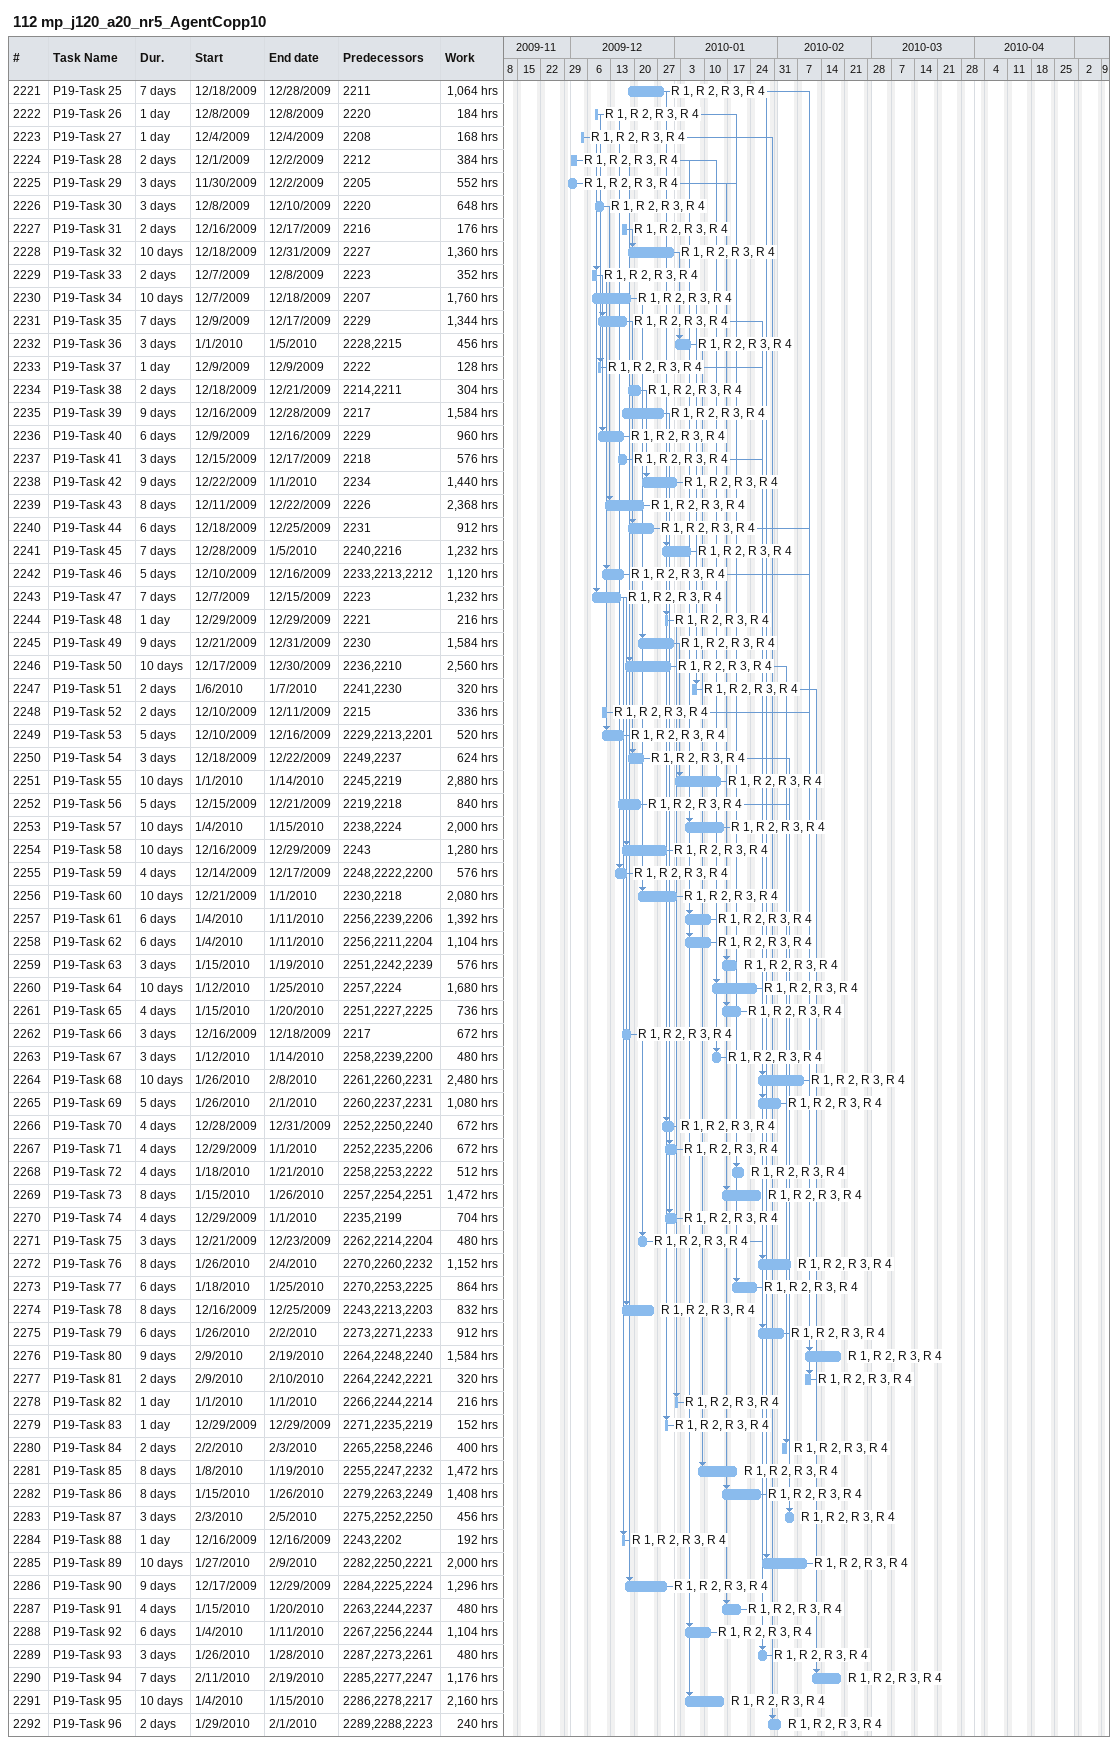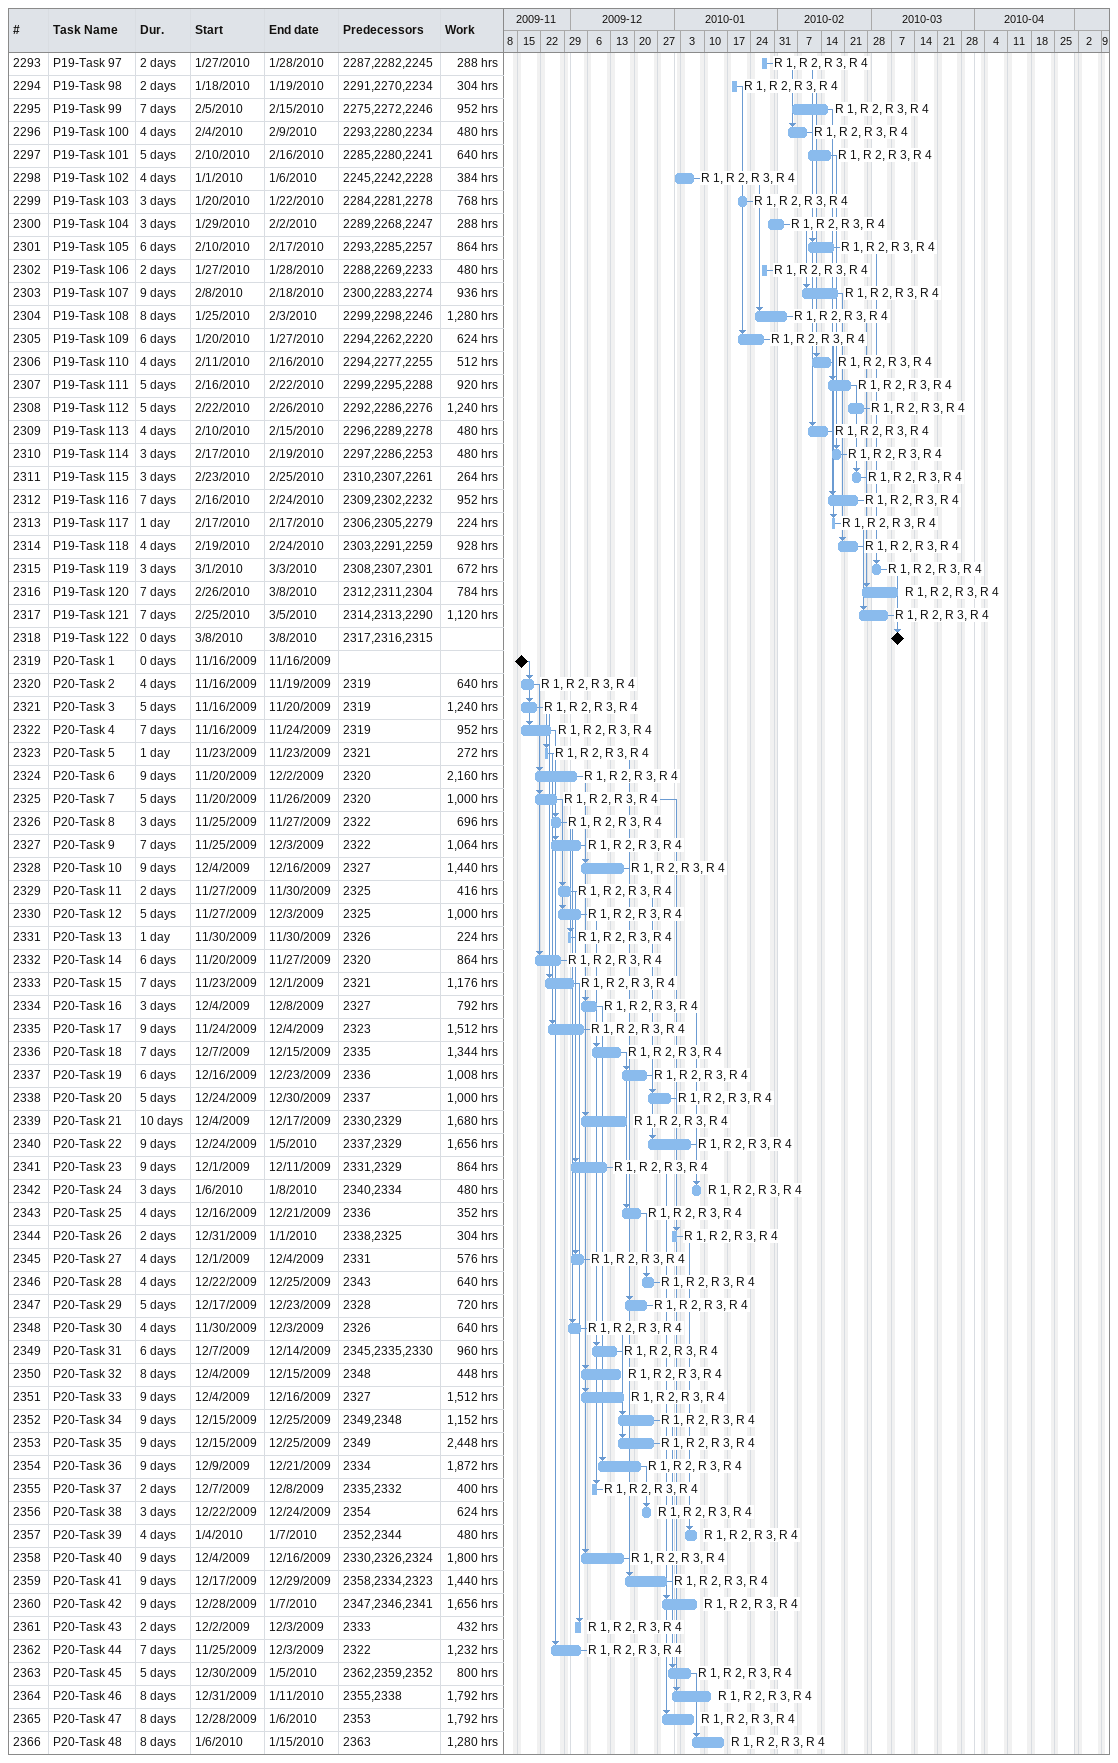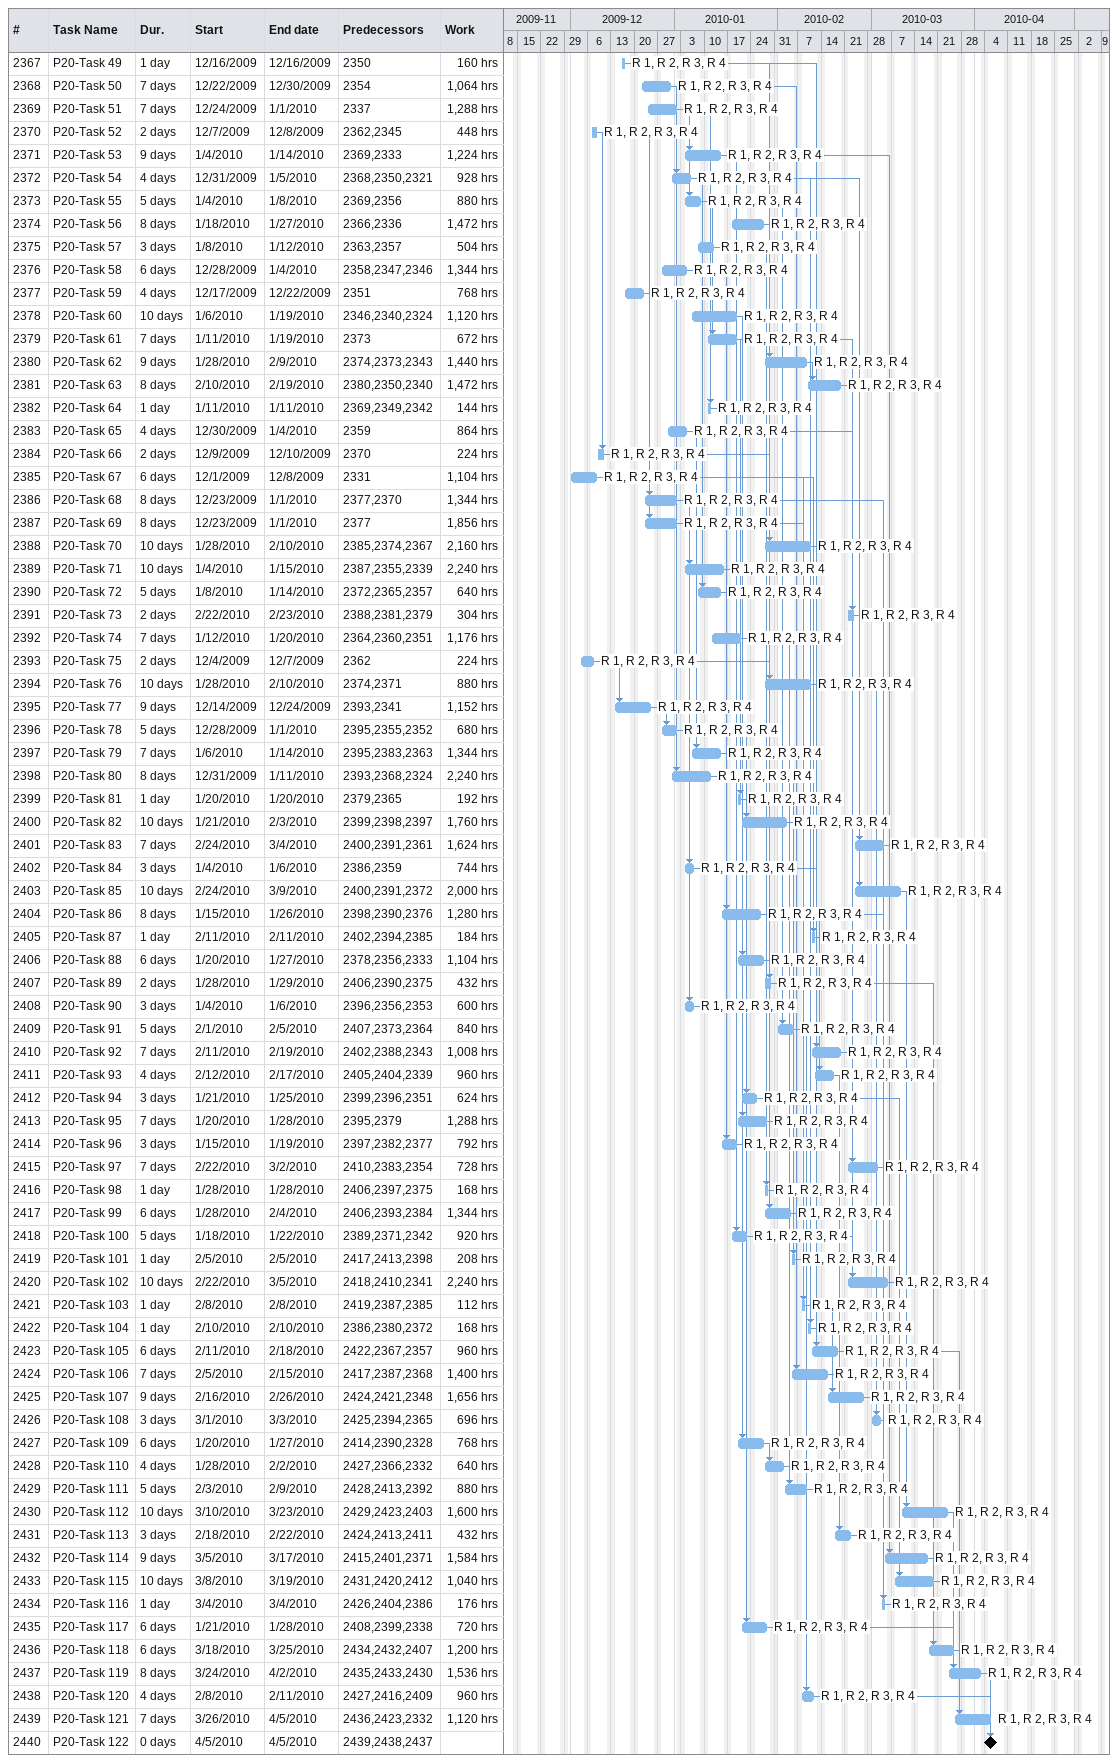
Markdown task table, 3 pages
112 mp_j120_a20_nr5_AgentCopp10

| ID | Task | Duration | Start | Finish | Predecessors | Resources | Work (h) |
|---|---|---|---|---|---|---|---|
| 2221 | P19-Task 25 | 7d | 2009-12-18 | 2009-12-28 | 2211 | R 1, R 2, R 3, R 4 | 1064 |
| 2222 | P19-Task 26 | 1d | 2009-12-08 | 2009-12-08 | 2220 | R 1, R 2, R 3, R 4 | 184 |
| 2223 | P19-Task 27 | 1d | 2009-12-04 | 2009-12-04 | 2208 | R 1, R 2, R 3, R 4 | 168 |
| 2224 | P19-Task 28 | 2d | 2009-12-01 | 2009-12-02 | 2212 | R 1, R 2, R 3, R 4 | 384 |
| 2225 | P19-Task 29 | 3d | 2009-11-30 | 2009-12-02 | 2205 | R 1, R 2, R 3, R 4 | 552 |
| 2226 | P19-Task 30 | 3d | 2009-12-08 | 2009-12-10 | 2220 | R 1, R 2, R 3, R 4 | 648 |
| 2227 | P19-Task 31 | 2d | 2009-12-16 | 2009-12-17 | 2216 | R 1, R 2, R 3, R 4 | 176 |
| 2228 | P19-Task 32 | 10d | 2009-12-18 | 2009-12-31 | 2227 | R 1, R 2, R 3, R 4 | 1360 |
| 2229 | P19-Task 33 | 2d | 2009-12-07 | 2009-12-08 | 2223 | R 1, R 2, R 3, R 4 | 352 |
| 2230 | P19-Task 34 | 10d | 2009-12-07 | 2009-12-18 | 2207 | R 1, R 2, R 3, R 4 | 1760 |
| 2231 | P19-Task 35 | 7d | 2009-12-09 | 2009-12-17 | 2229 | R 1, R 2, R 3, R 4 | 1344 |
| 2232 | P19-Task 36 | 3d | 2010-01-01 | 2010-01-05 | 2228, 2215 | R 1, R 2, R 3, R 4 | 456 |
| 2233 | P19-Task 37 | 1d | 2009-12-09 | 2009-12-09 | 2222 | R 1, R 2, R 3, R 4 | 128 |
| 2234 | P19-Task 38 | 2d | 2009-12-18 | 2009-12-21 | 2214, 2211 | R 1, R 2, R 3, R 4 | 304 |
| 2235 | P19-Task 39 | 9d | 2009-12-16 | 2009-12-28 | 2217 | R 1, R 2, R 3, R 4 | 1584 |
| 2236 | P19-Task 40 | 6d | 2009-12-09 | 2009-12-16 | 2229 | R 1, R 2, R 3, R 4 | 960 |
| 2237 | P19-Task 41 | 3d | 2009-12-15 | 2009-12-17 | 2218 | R 1, R 2, R 3, R 4 | 576 |
| 2238 | P19-Task 42 | 9d | 2009-12-22 | 2010-01-01 | 2234 | R 1, R 2, R 3, R 4 | 1440 |
| 2239 | P19-Task 43 | 8d | 2009-12-11 | 2009-12-22 | 2226 | R 1, R 2, R 3, R 4 | 2368 |
| 2240 | P19-Task 44 | 6d | 2009-12-18 | 2009-12-25 | 2231 | R 1, R 2, R 3, R 4 | 912 |
| 2241 | P19-Task 45 | 7d | 2009-12-28 | 2010-01-05 | 2240, 2216 | R 1, R 2, R 3, R 4 | 1232 |
| 2242 | P19-Task 46 | 5d | 2009-12-10 | 2009-12-16 | 2233, 2213, 2212 | R 1, R 2, R 3, R 4 | 1120 |
| 2243 | P19-Task 47 | 7d | 2009-12-07 | 2009-12-15 | 2223 | R 1, R 2, R 3, R 4 | 1232 |
| 2244 | P19-Task 48 | 1d | 2009-12-29 | 2009-12-29 | 2221 | R 1, R 2, R 3, R 4 | 216 |
| 2245 | P19-Task 49 | 9d | 2009-12-21 | 2009-12-31 | 2230 | R 1, R 2, R 3, R 4 | 1584 |
| 2246 | P19-Task 50 | 10d | 2009-12-17 | 2009-12-30 | 2236, 2210 | R 1, R 2, R 3, R 4 | 2560 |
| 2247 | P19-Task 51 | 2d | 2010-01-06 | 2010-01-07 | 2241, 2230 | R 1, R 2, R 3, R 4 | 320 |
| 2248 | P19-Task 52 | 2d | 2009-12-10 | 2009-12-11 | 2215 | R 1, R 2, R 3, R 4 | 336 |
| 2249 | P19-Task 53 | 5d | 2009-12-10 | 2009-12-16 | 2229, 2213, 2201 | R 1, R 2, R 3, R 4 | 520 |
| 2250 | P19-Task 54 | 3d | 2009-12-18 | 2009-12-22 | 2249, 2237 | R 1, R 2, R 3, R 4 | 624 |
| 2251 | P19-Task 55 | 10d | 2010-01-01 | 2010-01-14 | 2245, 2219 | R 1, R 2, R 3, R 4 | 2880 |
| 2252 | P19-Task 56 | 5d | 2009-12-15 | 2009-12-21 | 2219, 2218 | R 1, R 2, R 3, R 4 | 840 |
| 2253 | P19-Task 57 | 10d | 2010-01-04 | 2010-01-15 | 2238, 2224 | R 1, R 2, R 3, R 4 | 2000 |
| 2254 | P19-Task 58 | 10d | 2009-12-16 | 2009-12-29 | 2243 | R 1, R 2, R 3, R 4 | 1280 |
| 2255 | P19-Task 59 | 4d | 2009-12-14 | 2009-12-17 | 2248, 2222, 2200 | R 1, R 2, R 3, R 4 | 576 |
| 2256 | P19-Task 60 | 10d | 2009-12-21 | 2010-01-01 | 2230, 2218 | R 1, R 2, R 3, R 4 | 2080 |
| 2257 | P19-Task 61 | 6d | 2010-01-04 | 2010-01-11 | 2256, 2239, 2206 | R 1, R 2, R 3, R 4 | 1392 |
| 2258 | P19-Task 62 | 6d | 2010-01-04 | 2010-01-11 | 2256, 2211, 2204 | R 1, R 2, R 3, R 4 | 1104 |
| 2259 | P19-Task 63 | 3d | 2010-01-15 | 2010-01-19 | 2251, 2242, 2239 | R 1, R 2, R 3, R 4 | 576 |
| 2260 | P19-Task 64 | 10d | 2010-01-12 | 2010-01-25 | 2257, 2224 | R 1, R 2, R 3, R 4 | 1680 |
| 2261 | P19-Task 65 | 4d | 2010-01-15 | 2010-01-20 | 2251, 2227, 2225 | R 1, R 2, R 3, R 4 | 736 |
| 2262 | P19-Task 66 | 3d | 2009-12-16 | 2009-12-18 | 2217 | R 1, R 2, R 3, R 4 | 672 |
| 2263 | P19-Task 67 | 3d | 2010-01-12 | 2010-01-14 | 2258, 2239, 2200 | R 1, R 2, R 3, R 4 | 480 |
| 2264 | P19-Task 68 | 10d | 2010-01-26 | 2010-02-08 | 2261, 2260, 2231 | R 1, R 2, R 3, R 4 | 2480 |
| 2265 | P19-Task 69 | 5d | 2010-01-26 | 2010-02-01 | 2260, 2237, 2231 | R 1, R 2, R 3, R 4 | 1080 |
| 2266 | P19-Task 70 | 4d | 2009-12-28 | 2009-12-31 | 2252, 2250, 2240 | R 1, R 2, R 3, R 4 | 672 |
| 2267 | P19-Task 71 | 4d | 2009-12-29 | 2010-01-01 | 2252, 2235, 2206 | R 1, R 2, R 3, R 4 | 672 |
| 2268 | P19-Task 72 | 4d | 2010-01-18 | 2010-01-21 | 2258, 2253, 2222 | R 1, R 2, R 3, R 4 | 512 |
| 2269 | P19-Task 73 | 8d | 2010-01-15 | 2010-01-26 | 2257, 2254, 2251 | R 1, R 2, R 3, R 4 | 1472 |
| 2270 | P19-Task 74 | 4d | 2009-12-29 | 2010-01-01 | 2235, 2199 | R 1, R 2, R 3, R 4 | 704 |
| 2271 | P19-Task 75 | 3d | 2009-12-21 | 2009-12-23 | 2262, 2214, 2204 | R 1, R 2, R 3, R 4 | 480 |
| 2272 | P19-Task 76 | 8d | 2010-01-26 | 2010-02-04 | 2270, 2260, 2232 | R 1, R 2, R 3, R 4 | 1152 |
| 2273 | P19-Task 77 | 6d | 2010-01-18 | 2010-01-25 | 2270, 2253, 2225 | R 1, R 2, R 3, R 4 | 864 |
| 2274 | P19-Task 78 | 8d | 2009-12-16 | 2009-12-25 | 2243, 2213, 2203 | R 1, R 2, R 3, R 4 | 832 |
| 2275 | P19-Task 79 | 6d | 2010-01-26 | 2010-02-02 | 2273, 2271, 2233 | R 1, R 2, R 3, R 4 | 912 |
| 2276 | P19-Task 80 | 9d | 2010-02-09 | 2010-02-19 | 2264, 2248, 2240 | R 1, R 2, R 3, R 4 | 1584 |
| 2277 | P19-Task 81 | 2d | 2010-02-09 | 2010-02-10 | 2264, 2242, 2221 | R 1, R 2, R 3, R 4 | 320 |
| 2278 | P19-Task 82 | 1d | 2010-01-01 | 2010-01-01 | 2266, 2244, 2214 | R 1, R 2, R 3, R 4 | 216 |
| 2279 | P19-Task 83 | 1d | 2009-12-29 | 2009-12-29 | 2271, 2235, 2219 | R 1, R 2, R 3, R 4 | 152 |
| 2280 | P19-Task 84 | 2d | 2010-02-02 | 2010-02-03 | 2265, 2258, 2246 | R 1, R 2, R 3, R 4 | 400 |
| 2281 | P19-Task 85 | 8d | 2010-01-08 | 2010-01-19 | 2255, 2247, 2232 | R 1, R 2, R 3, R 4 | 1472 |
| 2282 | P19-Task 86 | 8d | 2010-01-15 | 2010-01-26 | 2279, 2263, 2249 | R 1, R 2, R 3, R 4 | 1408 |
| 2283 | P19-Task 87 | 3d | 2010-02-03 | 2010-02-05 | 2275, 2252, 2250 | R 1, R 2, R 3, R 4 | 456 |
| 2284 | P19-Task 88 | 1d | 2009-12-16 | 2009-12-16 | 2243, 2202 | R 1, R 2, R 3, R 4 | 192 |
| 2285 | P19-Task 89 | 10d | 2010-01-27 | 2010-02-09 | 2282, 2250, 2221 | R 1, R 2, R 3, R 4 | 2000 |
| 2286 | P19-Task 90 | 9d | 2009-12-17 | 2009-12-29 | 2284, 2225, 2224 | R 1, R 2, R 3, R 4 | 1296 |
| 2287 | P19-Task 91 | 4d | 2010-01-15 | 2010-01-20 | 2263, 2244, 2237 | R 1, R 2, R 3, R 4 | 480 |
| 2288 | P19-Task 92 | 6d | 2010-01-04 | 2010-01-11 | 2267, 2256, 2244 | R 1, R 2, R 3, R 4 | 1104 |
| 2289 | P19-Task 93 | 3d | 2010-01-26 | 2010-01-28 | 2287, 2273, 2261 | R 1, R 2, R 3, R 4 | 480 |
| 2290 | P19-Task 94 | 7d | 2010-02-11 | 2010-02-19 | 2285, 2277, 2247 | R 1, R 2, R 3, R 4 | 1176 |
| 2291 | P19-Task 95 | 10d | 2010-01-04 | 2010-01-15 | 2286, 2278, 2217 | R 1, R 2, R 3, R 4 | 2160 |
| 2292 | P19-Task 96 | 2d | 2010-01-29 | 2010-02-01 | 2289, 2288, 2223 | R 1, R 2, R 3, R 4 | 240 |
| 2293 | P19-Task 97 | 2d | 2010-01-27 | 2010-01-28 | 2287, 2282, 2245 | R 1, R 2, R 3, R 4 | 288 |
| 2294 | P19-Task 98 | 2d | 2010-01-18 | 2010-01-19 | 2291, 2270, 2234 | R 1, R 2, R 3, R 4 | 304 |
| 2295 | P19-Task 99 | 7d | 2010-02-05 | 2010-02-15 | 2275, 2272, 2246 | R 1, R 2, R 3, R 4 | 952 |
| 2296 | P19-Task 100 | 4d | 2010-02-04 | 2010-02-09 | 2293, 2280, 2234 | R 1, R 2, R 3, R 4 | 480 |
| 2297 | P19-Task 101 | 5d | 2010-02-10 | 2010-02-16 | 2285, 2280, 2241 | R 1, R 2, R 3, R 4 | 640 |
| 2298 | P19-Task 102 | 4d | 2010-01-01 | 2010-01-06 | 2245, 2242, 2228 | R 1, R 2, R 3, R 4 | 384 |
| 2299 | P19-Task 103 | 3d | 2010-01-20 | 2010-01-22 | 2284, 2281, 2278 | R 1, R 2, R 3, R 4 | 768 |
| 2300 | P19-Task 104 | 3d | 2010-01-29 | 2010-02-02 | 2289, 2268, 2247 | R 1, R 2, R 3, R 4 | 288 |
| 2301 | P19-Task 105 | 6d | 2010-02-10 | 2010-02-17 | 2293, 2285, 2257 | R 1, R 2, R 3, R 4 | 864 |
| 2302 | P19-Task 106 | 2d | 2010-01-27 | 2010-01-28 | 2288, 2269, 2233 | R 1, R 2, R 3, R 4 | 480 |
| 2303 | P19-Task 107 | 9d | 2010-02-08 | 2010-02-18 | 2300, 2283, 2274 | R 1, R 2, R 3, R 4 | 936 |
| 2304 | P19-Task 108 | 8d | 2010-01-25 | 2010-02-03 | 2299, 2298, 2246 | R 1, R 2, R 3, R 4 | 1280 |
| 2305 | P19-Task 109 | 6d | 2010-01-20 | 2010-01-27 | 2294, 2262, 2220 | R 1, R 2, R 3, R 4 | 624 |
| 2306 | P19-Task 110 | 4d | 2010-02-11 | 2010-02-16 | 2294, 2277, 2255 | R 1, R 2, R 3, R 4 | 512 |
| 2307 | P19-Task 111 | 5d | 2010-02-16 | 2010-02-22 | 2299, 2295, 2288 | R 1, R 2, R 3, R 4 | 920 |
| 2308 | P19-Task 112 | 5d | 2010-02-22 | 2010-02-26 | 2292, 2286, 2276 | R 1, R 2, R 3, R 4 | 1240 |
| 2309 | P19-Task 113 | 4d | 2010-02-10 | 2010-02-15 | 2296, 2289, 2278 | R 1, R 2, R 3, R 4 | 480 |
| 2310 | P19-Task 114 | 3d | 2010-02-17 | 2010-02-19 | 2297, 2286, 2253 | R 1, R 2, R 3, R 4 | 480 |
| 2311 | P19-Task 115 | 3d | 2010-02-23 | 2010-02-25 | 2310, 2307, 2261 | R 1, R 2, R 3, R 4 | 264 |
| 2312 | P19-Task 116 | 7d | 2010-02-16 | 2010-02-24 | 2309, 2302, 2232 | R 1, R 2, R 3, R 4 | 952 |
| 2313 | P19-Task 117 | 1d | 2010-02-17 | 2010-02-17 | 2306, 2305, 2279 | R 1, R 2, R 3, R 4 | 224 |
| 2314 | P19-Task 118 | 4d | 2010-02-19 | 2010-02-24 | 2303, 2291, 2259 | R 1, R 2, R 3, R 4 | 928 |
| 2315 | P19-Task 119 | 3d | 2010-03-01 | 2010-03-03 | 2308, 2307, 2301 | R 1, R 2, R 3, R 4 | 672 |
| 2316 | P19-Task 120 | 7d | 2010-02-26 | 2010-03-08 | 2312, 2311, 2304 | R 1, R 2, R 3, R 4 | 784 |
| 2317 | P19-Task 121 | 7d | 2010-02-25 | 2010-03-05 | 2314, 2313, 2290 | R 1, R 2, R 3, R 4 | 1120 |
| 2318 | P19-Task 122 | 0d | 2010-03-08 | 2010-03-08 | 2317, 2316, 2315 |  |  |
| 2319 | P20-Task 1 | 0d | 2009-11-16 | 2009-11-16 |  |  |  |
| 2320 | P20-Task 2 | 4d | 2009-11-16 | 2009-11-19 | 2319 | R 1, R 2, R 3, R 4 | 640 |
| 2321 | P20-Task 3 | 5d | 2009-11-16 | 2009-11-20 | 2319 | R 1, R 2, R 3, R 4 | 1240 |
| 2322 | P20-Task 4 | 7d | 2009-11-16 | 2009-11-24 | 2319 | R 1, R 2, R 3, R 4 | 952 |
| 2323 | P20-Task 5 | 1d | 2009-11-23 | 2009-11-23 | 2321 | R 1, R 2, R 3, R 4 | 272 |
| 2324 | P20-Task 6 | 9d | 2009-11-20 | 2009-12-02 | 2320 | R 1, R 2, R 3, R 4 | 2160 |
| 2325 | P20-Task 7 | 5d | 2009-11-20 | 2009-11-26 | 2320 | R 1, R 2, R 3, R 4 | 1000 |
| 2326 | P20-Task 8 | 3d | 2009-11-25 | 2009-11-27 | 2322 | R 1, R 2, R 3, R 4 | 696 |
| 2327 | P20-Task 9 | 7d | 2009-11-25 | 2009-12-03 | 2322 | R 1, R 2, R 3, R 4 | 1064 |
| 2328 | P20-Task 10 | 9d | 2009-12-04 | 2009-12-16 | 2327 | R 1, R 2, R 3, R 4 | 1440 |
| 2329 | P20-Task 11 | 2d | 2009-11-27 | 2009-11-30 | 2325 | R 1, R 2, R 3, R 4 | 416 |
| 2330 | P20-Task 12 | 5d | 2009-11-27 | 2009-12-03 | 2325 | R 1, R 2, R 3, R 4 | 1000 |
| 2331 | P20-Task 13 | 1d | 2009-11-30 | 2009-11-30 | 2326 | R 1, R 2, R 3, R 4 | 224 |
| 2332 | P20-Task 14 | 6d | 2009-11-20 | 2009-11-27 | 2320 | R 1, R 2, R 3, R 4 | 864 |
| 2333 | P20-Task 15 | 7d | 2009-11-23 | 2009-12-01 | 2321 | R 1, R 2, R 3, R 4 | 1176 |
| 2334 | P20-Task 16 | 3d | 2009-12-04 | 2009-12-08 | 2327 | R 1, R 2, R 3, R 4 | 792 |
| 2335 | P20-Task 17 | 9d | 2009-11-24 | 2009-12-04 | 2323 | R 1, R 2, R 3, R 4 | 1512 |
| 2336 | P20-Task 18 | 7d | 2009-12-07 | 2009-12-15 | 2335 | R 1, R 2, R 3, R 4 | 1344 |
| 2337 | P20-Task 19 | 6d | 2009-12-16 | 2009-12-23 | 2336 | R 1, R 2, R 3, R 4 | 1008 |
| 2338 | P20-Task 20 | 5d | 2009-12-24 | 2009-12-30 | 2337 | R 1, R 2, R 3, R 4 | 1000 |
| 2339 | P20-Task 21 | 10d | 2009-12-04 | 2009-12-17 | 2330, 2329 | R 1, R 2, R 3, R 4 | 1680 |
| 2340 | P20-Task 22 | 9d | 2009-12-24 | 2010-01-05 | 2337, 2329 | R 1, R 2, R 3, R 4 | 1656 |
| 2341 | P20-Task 23 | 9d | 2009-12-01 | 2009-12-11 | 2331, 2329 | R 1, R 2, R 3, R 4 | 864 |
| 2342 | P20-Task 24 | 3d | 2010-01-06 | 2010-01-08 | 2340, 2334 | R 1, R 2, R 3, R 4 | 480 |
| 2343 | P20-Task 25 | 4d | 2009-12-16 | 2009-12-21 | 2336 | R 1, R 2, R 3, R 4 | 352 |
| 2344 | P20-Task 26 | 2d | 2009-12-31 | 2010-01-01 | 2338, 2325 | R 1, R 2, R 3, R 4 | 304 |
| 2345 | P20-Task 27 | 4d | 2009-12-01 | 2009-12-04 | 2331 | R 1, R 2, R 3, R 4 | 576 |
| 2346 | P20-Task 28 | 4d | 2009-12-22 | 2009-12-25 | 2343 | R 1, R 2, R 3, R 4 | 640 |
| 2347 | P20-Task 29 | 5d | 2009-12-17 | 2009-12-23 | 2328 | R 1, R 2, R 3, R 4 | 720 |
| 2348 | P20-Task 30 | 4d | 2009-11-30 | 2009-12-03 | 2326 | R 1, R 2, R 3, R 4 | 640 |
| 2349 | P20-Task 31 | 6d | 2009-12-07 | 2009-12-14 | 2345, 2335, 2330 | R 1, R 2, R 3, R 4 | 960 |
| 2350 | P20-Task 32 | 8d | 2009-12-04 | 2009-12-15 | 2348 | R 1, R 2, R 3, R 4 | 448 |
| 2351 | P20-Task 33 | 9d | 2009-12-04 | 2009-12-16 | 2327 | R 1, R 2, R 3, R 4 | 1512 |
| 2352 | P20-Task 34 | 9d | 2009-12-15 | 2009-12-25 | 2349, 2348 | R 1, R 2, R 3, R 4 | 1152 |
| 2353 | P20-Task 35 | 9d | 2009-12-15 | 2009-12-25 | 2349 | R 1, R 2, R 3, R 4 | 2448 |
| 2354 | P20-Task 36 | 9d | 2009-12-09 | 2009-12-21 | 2334 | R 1, R 2, R 3, R 4 | 1872 |
| 2355 | P20-Task 37 | 2d | 2009-12-07 | 2009-12-08 | 2335, 2332 | R 1, R 2, R 3, R 4 | 400 |
| 2356 | P20-Task 38 | 3d | 2009-12-22 | 2009-12-24 | 2354 | R 1, R 2, R 3, R 4 | 624 |
| 2357 | P20-Task 39 | 4d | 2010-01-04 | 2010-01-07 | 2352, 2344 | R 1, R 2, R 3, R 4 | 480 |
| 2358 | P20-Task 40 | 9d | 2009-12-04 | 2009-12-16 | 2330, 2326, 2324 | R 1, R 2, R 3, R 4 | 1800 |
| 2359 | P20-Task 41 | 9d | 2009-12-17 | 2009-12-29 | 2358, 2334, 2323 | R 1, R 2, R 3, R 4 | 1440 |
| 2360 | P20-Task 42 | 9d | 2009-12-28 | 2010-01-07 | 2347, 2346, 2341 | R 1, R 2, R 3, R 4 | 1656 |
| 2361 | P20-Task 43 | 2d | 2009-12-02 | 2009-12-03 | 2333 | R 1, R 2, R 3, R 4 | 432 |
| 2362 | P20-Task 44 | 7d | 2009-11-25 | 2009-12-03 | 2322 | R 1, R 2, R 3, R 4 | 1232 |
| 2363 | P20-Task 45 | 5d | 2009-12-30 | 2010-01-05 | 2362, 2359, 2352 | R 1, R 2, R 3, R 4 | 800 |
| 2364 | P20-Task 46 | 8d | 2009-12-31 | 2010-01-11 | 2355, 2338 | R 1, R 2, R 3, R 4 | 1792 |
| 2365 | P20-Task 47 | 8d | 2009-12-28 | 2010-01-06 | 2353 | R 1, R 2, R 3, R 4 | 1792 |
| 2366 | P20-Task 48 | 8d | 2010-01-06 | 2010-01-15 | 2363 | R 1, R 2, R 3, R 4 | 1280 |
| 2367 | P20-Task 49 | 1d | 2009-12-16 | 2009-12-16 | 2350 | R 1, R 2, R 3, R 4 | 160 |
| 2368 | P20-Task 50 | 7d | 2009-12-22 | 2009-12-30 | 2354 | R 1, R 2, R 3, R 4 | 1064 |
| 2369 | P20-Task 51 | 7d | 2009-12-24 | 2010-01-01 | 2337 | R 1, R 2, R 3, R 4 | 1288 |
| 2370 | P20-Task 52 | 2d | 2009-12-07 | 2009-12-08 | 2362, 2345 | R 1, R 2, R 3, R 4 | 448 |
| 2371 | P20-Task 53 | 9d | 2010-01-04 | 2010-01-14 | 2369, 2333 | R 1, R 2, R 3, R 4 | 1224 |
| 2372 | P20-Task 54 | 4d | 2009-12-31 | 2010-01-05 | 2368, 2350, 2321 | R 1, R 2, R 3, R 4 | 928 |
| 2373 | P20-Task 55 | 5d | 2010-01-04 | 2010-01-08 | 2369, 2356 | R 1, R 2, R 3, R 4 | 880 |
| 2374 | P20-Task 56 | 8d | 2010-01-18 | 2010-01-27 | 2366, 2336 | R 1, R 2, R 3, R 4 | 1472 |
| 2375 | P20-Task 57 | 3d | 2010-01-08 | 2010-01-12 | 2363, 2357 | R 1, R 2, R 3, R 4 | 504 |
| 2376 | P20-Task 58 | 6d | 2009-12-28 | 2010-01-04 | 2358, 2347, 2346 | R 1, R 2, R 3, R 4 | 1344 |
| 2377 | P20-Task 59 | 4d | 2009-12-17 | 2009-12-22 | 2351 | R 1, R 2, R 3, R 4 | 768 |
| 2378 | P20-Task 60 | 10d | 2010-01-06 | 2010-01-19 | 2346, 2340, 2324 | R 1, R 2, R 3, R 4 | 1120 |
| 2379 | P20-Task 61 | 7d | 2010-01-11 | 2010-01-19 | 2373 | R 1, R 2, R 3, R 4 | 672 |
| 2380 | P20-Task 62 | 9d | 2010-01-28 | 2010-02-09 | 2374, 2373, 2343 | R 1, R 2, R 3, R 4 | 1440 |
| 2381 | P20-Task 63 | 8d | 2010-02-10 | 2010-02-19 | 2380, 2350, 2340 | R 1, R 2, R 3, R 4 | 1472 |
| 2382 | P20-Task 64 | 1d | 2010-01-11 | 2010-01-11 | 2369, 2349, 2342 | R 1, R 2, R 3, R 4 | 144 |
| 2383 | P20-Task 65 | 4d | 2009-12-30 | 2010-01-04 | 2359 | R 1, R 2, R 3, R 4 | 864 |
| 2384 | P20-Task 66 | 2d | 2009-12-09 | 2009-12-10 | 2370 | R 1, R 2, R 3, R 4 | 224 |
| 2385 | P20-Task 67 | 6d | 2009-12-01 | 2009-12-08 | 2331 | R 1, R 2, R 3, R 4 | 1104 |
| 2386 | P20-Task 68 | 8d | 2009-12-23 | 2010-01-01 | 2377, 2370 | R 1, R 2, R 3, R 4 | 1344 |
| 2387 | P20-Task 69 | 8d | 2009-12-23 | 2010-01-01 | 2377 | R 1, R 2, R 3, R 4 | 1856 |
| 2388 | P20-Task 70 | 10d | 2010-01-28 | 2010-02-10 | 2385, 2374, 2367 | R 1, R 2, R 3, R 4 | 2160 |
| 2389 | P20-Task 71 | 10d | 2010-01-04 | 2010-01-15 | 2387, 2355, 2339 | R 1, R 2, R 3, R 4 | 2240 |
| 2390 | P20-Task 72 | 5d | 2010-01-08 | 2010-01-14 | 2372, 2365, 2357 | R 1, R 2, R 3, R 4 | 640 |
| 2391 | P20-Task 73 | 2d | 2010-02-22 | 2010-02-23 | 2388, 2381, 2379 | R 1, R 2, R 3, R 4 | 304 |
| 2392 | P20-Task 74 | 7d | 2010-01-12 | 2010-01-20 | 2364, 2360, 2351 | R 1, R 2, R 3, R 4 | 1176 |
| 2393 | P20-Task 75 | 2d | 2009-12-04 | 2009-12-07 | 2362 | R 1, R 2, R 3, R 4 | 224 |
| 2394 | P20-Task 76 | 10d | 2010-01-28 | 2010-02-10 | 2374, 2371 | R 1, R 2, R 3, R 4 | 880 |
| 2395 | P20-Task 77 | 9d | 2009-12-14 | 2009-12-24 | 2393, 2341 | R 1, R 2, R 3, R 4 | 1152 |
| 2396 | P20-Task 78 | 5d | 2009-12-28 | 2010-01-01 | 2395, 2355, 2352 | R 1, R 2, R 3, R 4 | 680 |
| 2397 | P20-Task 79 | 7d | 2010-01-06 | 2010-01-14 | 2395, 2383, 2363 | R 1, R 2, R 3, R 4 | 1344 |
| 2398 | P20-Task 80 | 8d | 2009-12-31 | 2010-01-11 | 2393, 2368, 2324 | R 1, R 2, R 3, R 4 | 2240 |
| 2399 | P20-Task 81 | 1d | 2010-01-20 | 2010-01-20 | 2379, 2365 | R 1, R 2, R 3, R 4 | 192 |
| 2400 | P20-Task 82 | 10d | 2010-01-21 | 2010-02-03 | 2399, 2398, 2397 | R 1, R 2, R 3, R 4 | 1760 |
| 2401 | P20-Task 83 | 7d | 2010-02-24 | 2010-03-04 | 2400, 2391, 2361 | R 1, R 2, R 3, R 4 | 1624 |
| 2402 | P20-Task 84 | 3d | 2010-01-04 | 2010-01-06 | 2386, 2359 | R 1, R 2, R 3, R 4 | 744 |
| 2403 | P20-Task 85 | 10d | 2010-02-24 | 2010-03-09 | 2400, 2391, 2372 | R 1, R 2, R 3, R 4 | 2000 |
| 2404 | P20-Task 86 | 8d | 2010-01-15 | 2010-01-26 | 2398, 2390, 2376 | R 1, R 2, R 3, R 4 | 1280 |
| 2405 | P20-Task 87 | 1d | 2010-02-11 | 2010-02-11 | 2402, 2394, 2385 | R 1, R 2, R 3, R 4 | 184 |
| 2406 | P20-Task 88 | 6d | 2010-01-20 | 2010-01-27 | 2378, 2356, 2333 | R 1, R 2, R 3, R 4 | 1104 |
| 2407 | P20-Task 89 | 2d | 2010-01-28 | 2010-01-29 | 2406, 2390, 2375 | R 1, R 2, R 3, R 4 | 432 |
| 2408 | P20-Task 90 | 3d | 2010-01-04 | 2010-01-06 | 2396, 2356, 2353 | R 1, R 2, R 3, R 4 | 600 |
| 2409 | P20-Task 91 | 5d | 2010-02-01 | 2010-02-05 | 2407, 2373, 2364 | R 1, R 2, R 3, R 4 | 840 |
| 2410 | P20-Task 92 | 7d | 2010-02-11 | 2010-02-19 | 2402, 2388, 2343 | R 1, R 2, R 3, R 4 | 1008 |
| 2411 | P20-Task 93 | 4d | 2010-02-12 | 2010-02-17 | 2405, 2404, 2339 | R 1, R 2, R 3, R 4 | 960 |
| 2412 | P20-Task 94 | 3d | 2010-01-21 | 2010-01-25 | 2399, 2396, 2351 | R 1, R 2, R 3, R 4 | 624 |
| 2413 | P20-Task 95 | 7d | 2010-01-20 | 2010-01-28 | 2395, 2379 | R 1, R 2, R 3, R 4 | 1288 |
| 2414 | P20-Task 96 | 3d | 2010-01-15 | 2010-01-19 | 2397, 2382, 2377 | R 1, R 2, R 3, R 4 | 792 |
| 2415 | P20-Task 97 | 7d | 2010-02-22 | 2010-03-02 | 2410, 2383, 2354 | R 1, R 2, R 3, R 4 | 728 |
| 2416 | P20-Task 98 | 1d | 2010-01-28 | 2010-01-28 | 2406, 2397, 2375 | R 1, R 2, R 3, R 4 | 168 |
| 2417 | P20-Task 99 | 6d | 2010-01-28 | 2010-02-04 | 2406, 2393, 2384 | R 1, R 2, R 3, R 4 | 1344 |
| 2418 | P20-Task 100 | 5d | 2010-01-18 | 2010-01-22 | 2389, 2371, 2342 | R 1, R 2, R 3, R 4 | 920 |
| 2419 | P20-Task 101 | 1d | 2010-02-05 | 2010-02-05 | 2417, 2413, 2398 | R 1, R 2, R 3, R 4 | 208 |
| 2420 | P20-Task 102 | 10d | 2010-02-22 | 2010-03-05 | 2418, 2410, 2341 | R 1, R 2, R 3, R 4 | 2240 |
| 2421 | P20-Task 103 | 1d | 2010-02-08 | 2010-02-08 | 2419, 2387, 2385 | R 1, R 2, R 3, R 4 | 112 |
| 2422 | P20-Task 104 | 1d | 2010-02-10 | 2010-02-10 | 2386, 2380, 2372 | R 1, R 2, R 3, R 4 | 168 |
| 2423 | P20-Task 105 | 6d | 2010-02-11 | 2010-02-18 | 2422, 2367, 2357 | R 1, R 2, R 3, R 4 | 960 |
| 2424 | P20-Task 106 | 7d | 2010-02-05 | 2010-02-15 | 2417, 2387, 2368 | R 1, R 2, R 3, R 4 | 1400 |
| 2425 | P20-Task 107 | 9d | 2010-02-16 | 2010-02-26 | 2424, 2421, 2348 | R 1, R 2, R 3, R 4 | 1656 |
| 2426 | P20-Task 108 | 3d | 2010-03-01 | 2010-03-03 | 2425, 2394, 2365 | R 1, R 2, R 3, R 4 | 696 |
| 2427 | P20-Task 109 | 6d | 2010-01-20 | 2010-01-27 | 2414, 2390, 2328 | R 1, R 2, R 3, R 4 | 768 |
| 2428 | P20-Task 110 | 4d | 2010-01-28 | 2010-02-02 | 2427, 2366, 2332 | R 1, R 2, R 3, R 4 | 640 |
| 2429 | P20-Task 111 | 5d | 2010-02-03 | 2010-02-09 | 2428, 2413, 2392 | R 1, R 2, R 3, R 4 | 880 |
| 2430 | P20-Task 112 | 10d | 2010-03-10 | 2010-03-23 | 2429, 2423, 2403 | R 1, R 2, R 3, R 4 | 1600 |
| 2431 | P20-Task 113 | 3d | 2010-02-18 | 2010-02-22 | 2424, 2413, 2411 | R 1, R 2, R 3, R 4 | 432 |
| 2432 | P20-Task 114 | 9d | 2010-03-05 | 2010-03-17 | 2415, 2401, 2371 | R 1, R 2, R 3, R 4 | 1584 |
| 2433 | P20-Task 115 | 10d | 2010-03-08 | 2010-03-19 | 2431, 2420, 2412 | R 1, R 2, R 3, R 4 | 1040 |
| 2434 | P20-Task 116 | 1d | 2010-03-04 | 2010-03-04 | 2426, 2404, 2386 | R 1, R 2, R 3, R 4 | 176 |
| 2435 | P20-Task 117 | 6d | 2010-01-21 | 2010-01-28 | 2408, 2399, 2338 | R 1, R 2, R 3, R 4 | 720 |
| 2436 | P20-Task 118 | 6d | 2010-03-18 | 2010-03-25 | 2434, 2432, 2407 | R 1, R 2, R 3, R 4 | 1200 |
| 2437 | P20-Task 119 | 8d | 2010-03-24 | 2010-04-02 | 2435, 2433, 2430 | R 1, R 2, R 3, R 4 | 1536 |
| 2438 | P20-Task 120 | 4d | 2010-02-08 | 2010-02-11 | 2427, 2416, 2409 | R 1, R 2, R 3, R 4 | 960 |
| 2439 | P20-Task 121 | 7d | 2010-03-26 | 2010-04-05 | 2436, 2423, 2332 | R 1, R 2, R 3, R 4 | 1120 |
| 2440 | P20-Task 122 | 0d | 2010-04-05 | 2010-04-05 | 2439, 2438, 2437 |  |  |
